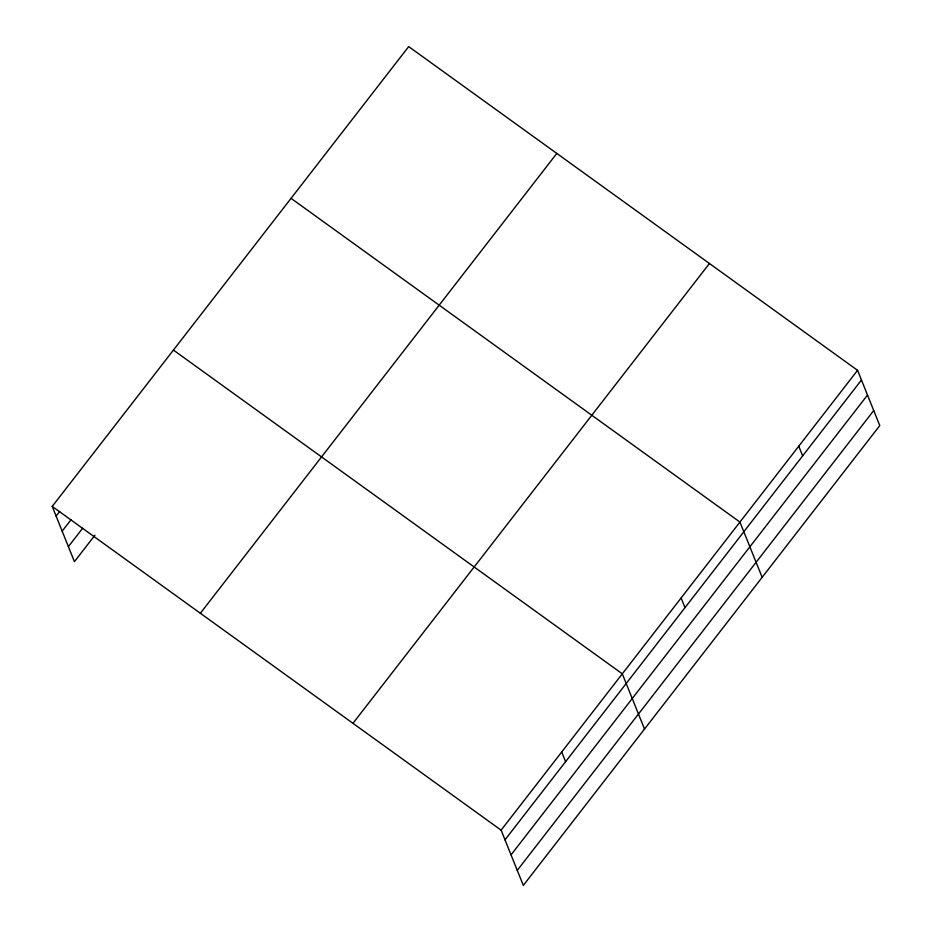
<?xml version="1.0" encoding="UTF-8"?>
<svg xmlns="http://www.w3.org/2000/svg" width="932" height="932" viewBox="0 0 932 932"><rect width="100%" height="100%" fill="white"/><g stroke="black" fill="none" stroke-linecap="round" stroke-linejoin="round"><path stroke-width="1.4" d="M52.227 506.425L408.682 46.6L857.568 370.33L879.773 425.575L523.318 885.4L501.113 830.156L52.227 506.425L74.432 561.67L94.924 535.224M56.118 516.107L59.683 511.505M62.164 531.147L71.077 519.648M68.386 546.63L82.645 528.234M200.357 613.256L556.812 153.43M352.972 723.325L709.438 263.5M501.113 830.156L857.568 370.33M505.004 839.837L861.459 380.011M511.039 854.877L867.506 395.052M517.272 870.372L873.727 410.534M291.052 198.341L739.938 522.083L762.143 577.316M173.422 350.083L622.308 673.824L644.513 729.057M798.759 446.207L802.65 455.888M681.117 597.948L685.008 607.629M561.705 751.996L565.596 761.677"/></g></svg>
